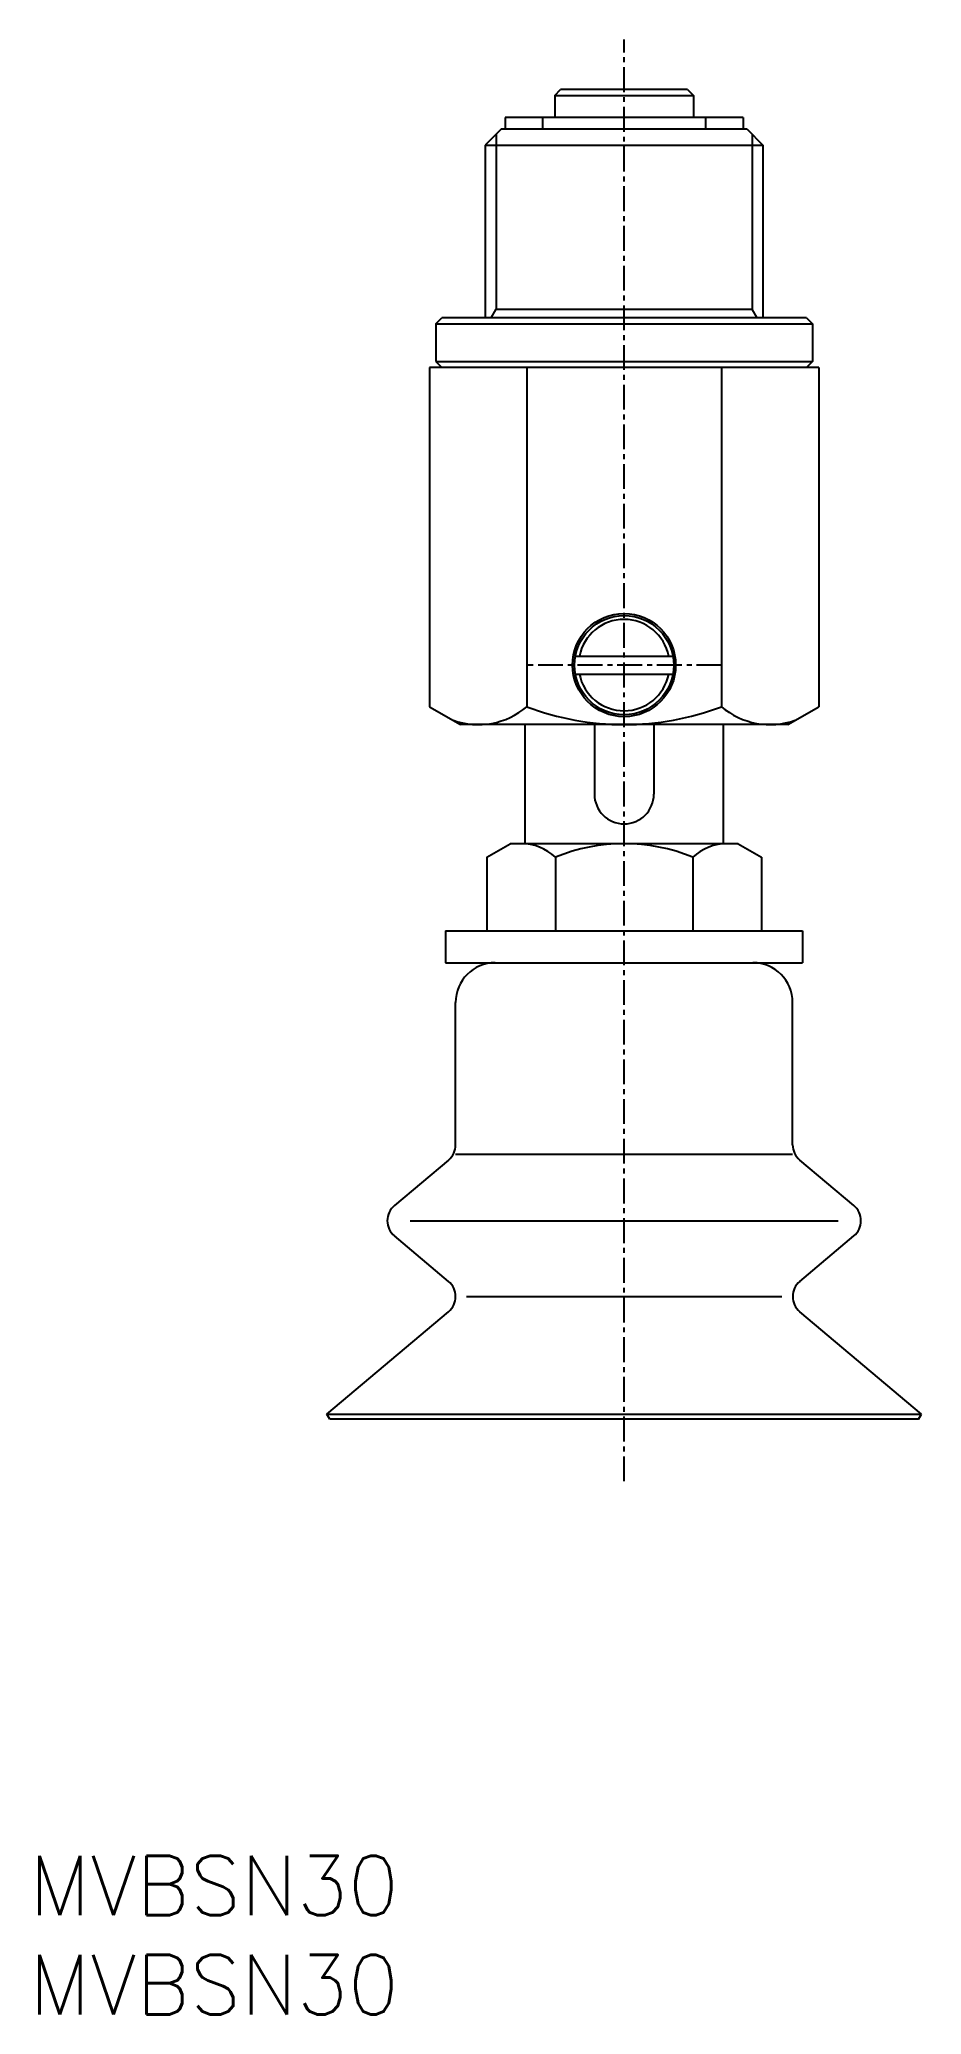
# Model space of a CAD drawing. Extents: x 0.5 to 45, y 0 to 99.5.
import ezdxf

# ---------------------------------------------------------------- set-up
doc = ezdxf.new("R2010")
doc.units = 0
doc.linetypes.add('CENTER', pattern=[2, 1.25, -0.25, 0.25, -0.25])
doc.layers.get('0').update_dxf_attribs({"linetype": 'CONTINUOUS'})
doc.layers.add('CENTER', color=1, linetype='CENTER')
doc.styles.get("Standard").update_dxf_attribs({"font": 'txt.shx'})

# ---------------------------------------------------------------- blocks, each defined once
blk = doc.blocks.new('*U6')
at = {"color": 7, "linetype": 'CONTINUOUS'}
blk.add_text('MVBSN30', height=3, dxfattribs=at).set_placement((0, 0))
blk = doc.blocks.new('*U7')
at = {"color": 7, "linetype": 'CONTINUOUS'}
blk.add_text('MVBSN30', height=3, dxfattribs=at).set_placement((0, 5))

msp = doc.modelspace()

# ---------------------------------------------------------------- linework, layer by layer
at = {"color": 7, "linetype": 'CONTINUOUS'}
for p, q in [((26.50001, 96.7), (26.80003, 97.00002)), ((26.50001, 96.70001), (26.50001, 95.60001)), ((26.50001, 96.70001), (33.50001, 96.70001)), ((33.2, 97.00002), (26.80003, 97.00002)), ((33.2, 97.00002), (33.50001, 96.70001)), ((33.50001, 96.70001), (33.50001, 95.60001)), ((36.00001, 95.60001), (23.99999, 95.60001)), ((23.99999, 95.60001), (23.99999, 95.00002)), ((25.89126, 95.60001), (25.89126, 95.00002)), ((34.10876, 95.60001), (34.10876, 95.00002)), ((36.00001, 95.60001), (36.00001, 95.00002)), ((23.8, 95.00001), (23, 94.2)), ((23.5415, 94.74152), (23.5415, 85.93791)), ((36.20001, 95.00002), (23.80001, 95.00002)), ((36.20001, 95.00002), (37.00001, 94.2)), ((36.45852, 94.74152), (36.45852, 85.93791)), ((22.99999, 94.20001), (22.99999, 85.50002)), ((23.00003, 94.20001), (37.00001, 94.20001)), ((37.00001, 94.20001), (37.00001, 85.50002)), ((23.28869, 85.49999), (23.54152, 85.9379)), ((23.5415, 85.93792), (36.4585, 85.93792)), ((36.71134, 85.50001), (36.45852, 85.93791)), ((20.49999, 85.20001), (20.8, 85.50002)), ((20.49999, 85.20001), (20.49999, 83.3)), ((20.49999, 85.20001), (39.50001, 85.20001)), ((39.2, 85.50002), (20.8, 85.50002)), ((39.2, 85.50002), (39.50002, 85.2)), ((39.50001, 85.20001), (39.50001, 83.3)), ((39.81497, 83.00002), (20.18505, 83.00002)), ((20.18505, 83.00002), (20.18505, 65.903534)), ((20.49999, 83.3), (39.50001, 83.3)), ((20.5, 83.3), (20.79999, 83.00001)), ((25.09252, 83.00002), (25.09252, 65.903534)), ((34.9075, 83.00002), (34.9075, 65.903534)), ((39.50001, 83.30001), (39.2, 83.00001)), ((39.81497, 83.00002), (39.81497, 65.903534)), ((27.54084, 68.45002), (32.45918, 68.45002)), ((27.54084, 67.550011), (32.45918, 67.550011)), ((20.18505, 65.903526), (21.75001, 64.999992)), ((38.25001, 65.000004), (39.81496, 65.90353)), ((38.25001, 65.000008), (21.74999, 65.000008)), ((24.99999, 65.000008), (24.99999, 59.000008)), ((28.50001, 65.000008), (28.50001, 61.500008)), ((31.50001, 65.000008), (31.50001, 61.500008)), ((35.00001, 65.000008), (35.00001, 59.000008)), ((23.07181, 58.319773), (24.25001, 59.00001)), ((35.75001, 59.000008), (24.24999, 59.000008)), ((35.75, 59), (36.9282, 58.319763)), ((23.0718, 58.319771), (23.0718, 54.600006)), ((26.53591, 58.319771), (26.53591, 54.600006)), ((33.46411, 58.319771), (33.46411, 54.600006)), ((36.92822, 58.319771), (36.92822, 54.600006)), ((21.00001, 54.600006), (21.00001, 53)), ((21.00001, 54.600006), (39.00001, 54.600006)), ((39.00001, 54.600006), (39.00001, 53)), ((21.00001, 53), (39.00001, 53)), ((21.50001, 43.822708), (21.50001, 51)), ((38.50001, 43.822708), (38.50001, 51)), ((21.14279, 43.056667), (18.41294, 40.766049)), ((21.50001, 43.3564), (38.50001, 43.3564)), ((41.58707, 40.76604), (38.85722, 43.05666)), ((19.2113, 40), (40.78871, 40)), ((21.14091, 36.944919), (18.41294, 39.233957)), ((38.8591, 36.944924), (41.58707, 39.233962)), ((22.05384, 36.178879), (37.94616, 36.178879)), ((15.00001, 30.260002), (21.14091, 35.412839)), ((45.00001, 30.260002), (38.8591, 35.412822)), ((15.15011, 30.000001), (15.00001, 30.260002)), ((15.00001, 30.260002), (45.00001, 30.260002)), ((44.84989, 30), (15.15011, 30)), ((44.84989, 30.000001), (45.00001, 30.260002))]:
    msp.add_line(p, q, dxfattribs=at)
for radius in [2.6, 2.5]:
    msp.add_circle((30.00001, 68.000008), radius, dxfattribs=at)
for centre, radius, start, end in [((30.00001, 68.000008), 2.3, 11.282843, 168.71716), ((30.00001, 68.000008), 2.3, 191.28284, 348.71716), ((22.63879, 68.783623), 3.783614, 250.42989, 310.42988), ((30.00001, 78.77917), 13.779165, 249.13593, 290.86407), ((37.36123, 68.783623), 3.783614, 229.57012, 289.57009), ((30.00001, 61.500008), 1.5, 180, 0), ((24.80386, 56.454773), 2.545235, 47.116718, 90), ((30.00001, 49.839424), 9.160586, 67.780688, 112.21931), ((35.19616, 56.454773), 2.545235, 90, 132.88328), ((23.50001, 51), 2, 90, 180), ((36.50001, 51), 2, 0, 90), ((20.50001, 43.822708), 1, 310.00001, 0), ((39.50001, 43.822708), 1, 180, 230.00003), ((19.05572, 40), 1, 130.00001, 229.99999), ((40.94428, 40), 1, 310.00001, 49.999992), ((20.49812, 36.178879), 1, 310.00001, 49.999992), ((39.50189, 36.178879), 1, 130.00001, 229.99999)]:
    msp.add_arc(centre, radius, start, end, dxfattribs=at)
at = {"layer": 'CENTER', "color": 1, "linetype": 'CENTER'}
for p, q in [((30.00001, 26.876335), (30.00001, 99.52438)), ((34.9075, 68.000008), (25.09252, 68.000008))]:
    msp.add_line(p, q, dxfattribs=at)

# ---------------------------------------------------------------- block references
at = {"color": 7, "linetype": 'CONTINUOUS'}
for name in ['*U7', '*U6']:
    msp.add_blockref(name, (0, 0), dxfattribs=at)

doc.saveas('drawing.dxf')
